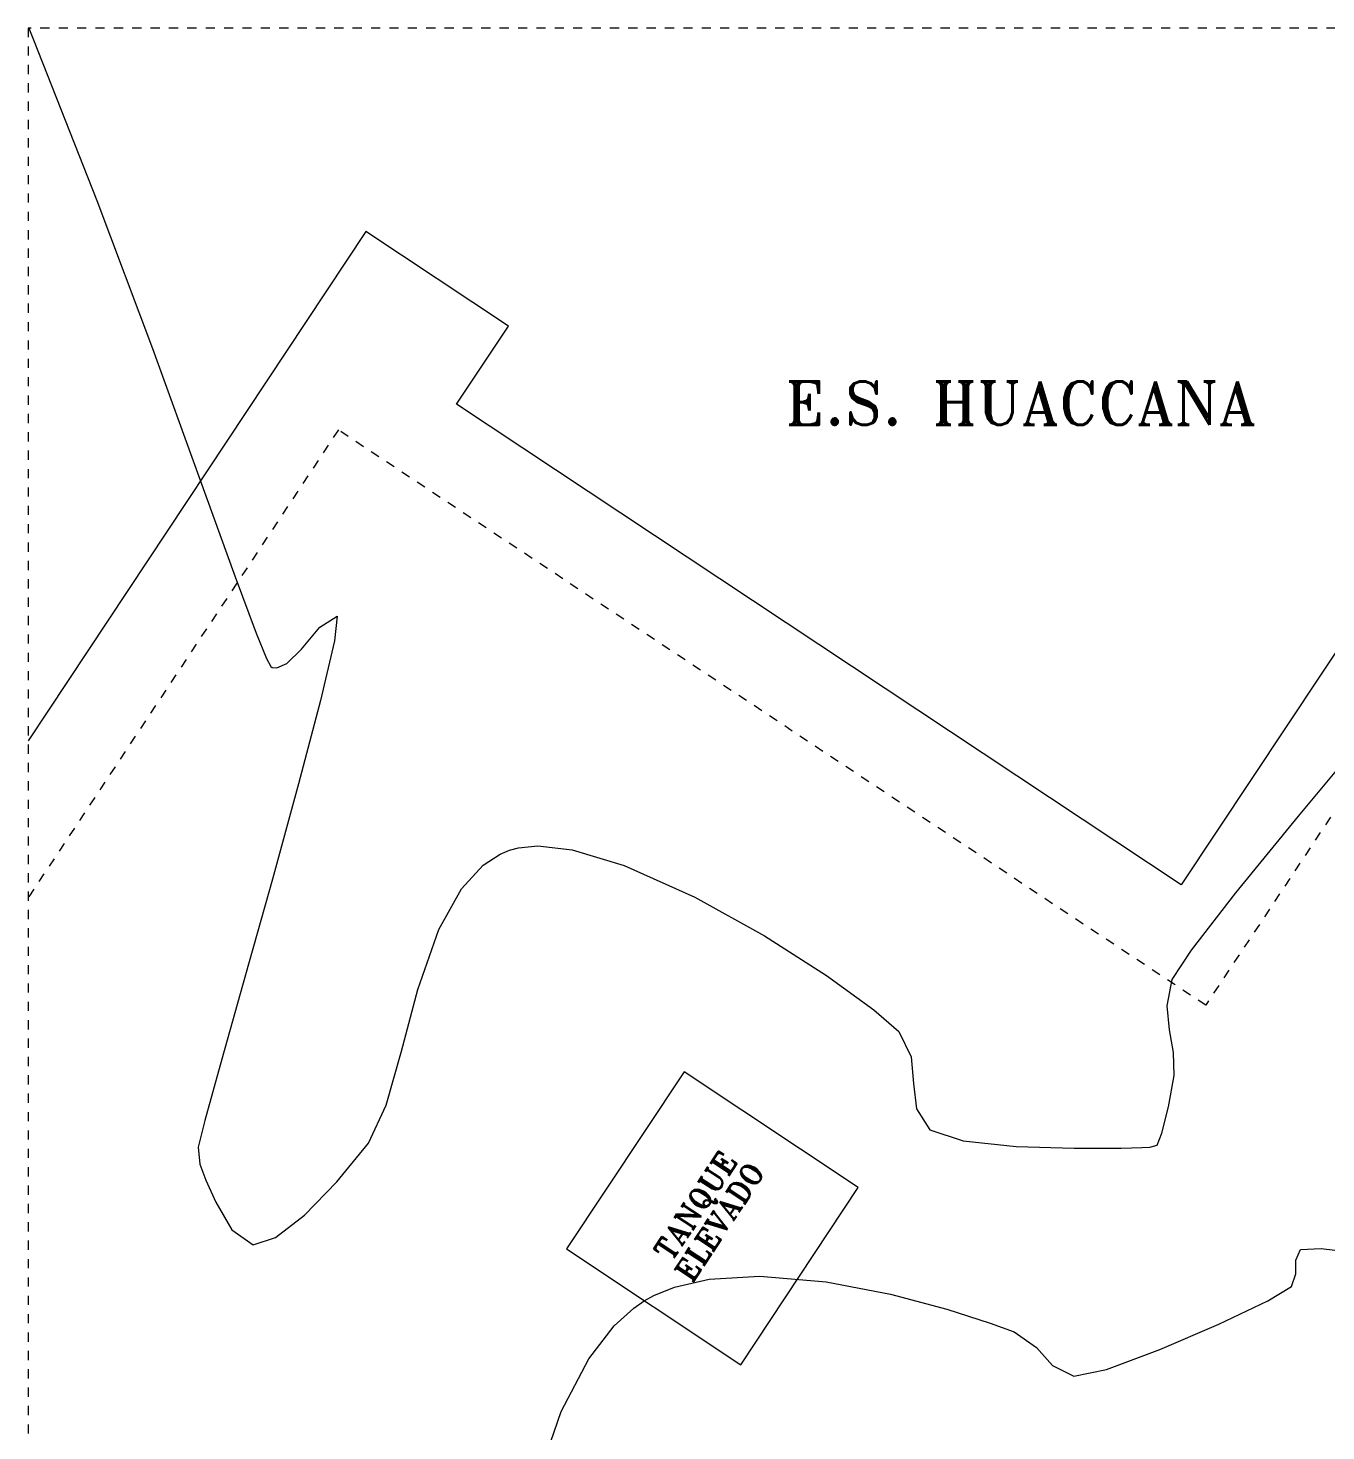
# Model space of a CAD drawing. Header units: metres. Extents: x 48 to 635, y -15 to 39.
# Drawn here: x 200.57 to 215.52, y 22.59 to 38.75 of the extents above; entities that cross this region are included whole.
import ezdxf

# ---------------------------------------------------------------- set-up
doc = ezdxf.new("R2010")
doc.units = ezdxf.units.M
doc.header["$MEASUREMENT"] = 0
doc.linetypes.add('Dashed', pattern=[0.211667, 0.105833, -0.105833])
doc.layers.add('Interior - Furniture', color=7, linetype='Continuous')
doc.styles.add('GENERATED_STYLE_2', font='romant.shx')

msp = doc.modelspace()

# ---------------------------------------------------------------- linework, layer by layer
at = {"layer": 'Interior - Furniture', "color": 8, "linetype": 'Dashed', "lineweight": 13}
for p, q in [((238.069, 38.751), (200.569, 38.751)), ((200.569, 38.751), (200.569, 3.751))]:
    msp.add_line(p, q, dxfattribs=at)
at = {"layer": 'Interior - Furniture', "color": 7, "linetype": 'Continuous', "lineweight": 13}
for p, q in [((200.577, 38.751), (200.633, 38.617)), ((200.633, 38.617), (201.361, 36.765)), ((201.361, 36.765), (202.001, 35.061)), ((202.001, 35.061), (202.537, 33.586)), ((202.537, 33.586), (202.956, 32.427)), ((202.956, 32.427), (203.197, 31.781)), ((203.718, 31.594), (203.931, 31.85)), ((203.931, 31.85), (204.128, 31.975)), ((204.128, 31.975), (204.1, 31.692)), ((203.197, 31.781), (203.317, 31.489)), ((204.1, 31.692), (203.938, 31.004)), ((203.548, 31.432), (203.718, 31.594)), ((203.317, 31.489), (203.367, 31.397)), ((203.367, 31.397), (203.382, 31.383)), ((203.382, 31.383), (203.436, 31.382)), ((203.436, 31.382), (203.548, 31.432)), ((203.938, 31.004), (203.685, 30.043)), ((215.205, 29.672), (216.048, 30.687)), ((203.685, 30.043), (203.383, 28.944)), ((214.485, 28.788), (215.205, 29.672)), ((206.008, 29.234), (206.116, 29.28)), ((206.116, 29.28), (206.217, 29.308)), ((206.217, 29.308), (206.443, 29.33)), ((206.443, 29.33), (206.837, 29.284)), ((206.837, 29.284), (207.438, 29.104)), ((205.563, 28.835), (205.812, 29.105)), ((205.812, 29.105), (206.008, 29.234)), ((207.438, 29.104), (208.25, 28.74)), ((203.383, 28.944), (203.073, 27.842)), ((205.302, 28.364), (205.563, 28.835)), ((213.971, 28.128), (214.485, 28.788)), ((208.25, 28.74), (209.054, 28.291)), ((205.059, 27.673), (205.302, 28.364)), ((209.054, 28.291), (209.768, 27.834)), ((213.748, 27.791), (213.971, 28.128)), ((203.073, 27.842), (202.8, 26.871)), ((209.768, 27.834), (210.311, 27.442)), ((204.87, 26.964), (205.059, 27.673)), ((213.693, 27.486), (213.748, 27.791)), ((213.718, 27.211), (213.693, 27.486)), ((210.311, 27.442), (210.601, 27.191)), ((210.601, 27.191), (210.744, 26.899)), ((213.764, 26.949), (213.718, 27.211)), ((202.8, 26.871), (202.605, 26.164)), ((204.694, 26.34), (204.87, 26.964)), ((210.744, 26.899), (210.771, 26.59)), ((213.773, 26.685), (213.764, 26.949)), ((213.709, 26.321), (213.773, 26.685)), ((210.771, 26.59), (210.803, 26.298)), ((204.489, 25.904), (204.694, 26.34)), ((210.803, 26.298), (210.959, 26.057)), ((213.629, 26.02), (213.709, 26.321)), ((202.605, 26.164), (202.53, 25.857)), ((210.959, 26.057), (211.34, 25.93)), ((204.124, 25.458), (204.489, 25.904)), ((211.34, 25.93), (211.954, 25.866)), ((211.954, 25.866), (212.621, 25.845)), ((213.493, 25.859), (213.575, 25.881)), ((213.575, 25.881), (213.629, 26.02)), ((202.53, 25.857), (202.547, 25.663)), ((212.621, 25.845), (213.163, 25.847)), ((213.163, 25.847), (213.4, 25.853)), ((213.4, 25.853), (213.493, 25.859)), ((202.547, 25.663), (202.618, 25.479)), ((202.618, 25.479), (202.73, 25.224)), ((203.755, 25.076), (204.124, 25.458)), ((202.73, 25.224), (202.916, 24.905)), ((203.421, 24.816), (203.755, 25.076)), ((202.916, 24.905), (203.163, 24.732)), ((203.163, 24.732), (203.421, 24.816))]:
    msp.add_line(p, q, dxfattribs=at)
at = {"layer": 'Interior - Furniture', "color": 7, "linetype": 'Dashed', "lineweight": 13}
for p, q in [((220.487, 37.068), (214.136, 27.493)), ((204.144, 34.121), (200.569, 28.73)), ((214.136, 27.493), (204.144, 34.121))]:
    msp.add_line(p, q, dxfattribs=at)
at = {"layer": 'Interior - Furniture', "color": 8, "linetype": 'Continuous', "lineweight": 13}
for p, q in [((219.101, 36.788), (213.855, 28.879)), ((204.461, 36.407), (200.569, 30.539)), ((206.102, 35.318), (204.461, 36.407)), ((205.505, 34.418), (206.102, 35.318)), ((213.855, 28.879), (205.505, 34.418)), ((208.126, 26.726), (206.772, 24.685)), ((210.134, 25.394), (208.126, 26.726)), ((208.78, 23.352), (210.134, 25.394)), ((206.772, 24.685), (208.78, 23.352)), ((215.174, 24.557), (215.23, 24.679)), ((215.23, 24.679), (215.466, 24.692)), ((215.466, 24.692), (215.878, 24.639)), ((215.175, 24.4), (215.174, 24.557)), ((207.778, 24.148), (208.018, 24.246)), ((208.018, 24.246), (208.417, 24.338)), ((208.417, 24.338), (208.999, 24.372)), ((208.999, 24.372), (209.762, 24.308)), ((209.762, 24.308), (210.503, 24.165)), ((214.851, 24.088), (215.124, 24.251)), ((215.124, 24.251), (215.175, 24.4)), ((207.546, 24.003), (207.668, 24.086)), ((207.668, 24.086), (207.778, 24.148)), ((210.503, 24.165), (211.155, 23.991)), ((214.287, 23.818), (214.851, 24.088)), ((207.321, 23.8), (207.546, 24.003)), ((211.155, 23.991), (211.653, 23.831)), ((207.028, 23.42), (207.321, 23.8)), ((211.653, 23.831), (211.931, 23.73)), ((213.609, 23.526), (214.287, 23.818)), ((211.931, 23.73), (212.188, 23.549)), ((212.188, 23.549), (212.37, 23.341)), ((212.994, 23.298), (213.609, 23.526)), ((206.712, 22.814), (207.028, 23.42)), ((212.37, 23.341), (212.618, 23.219)), ((212.618, 23.219), (212.994, 23.298)), ((206.425, 21.989), (206.712, 22.814))]:
    msp.add_line(p, q, dxfattribs=at)

# ---------------------------------------------------------------- texts
at = {"layer": 'Interior - Furniture', "color": 8, "lineweight": 13, "insert": (209.294, 34.43), "char_height": 0.5, "attachment_point": 4, "style": 'GENERATED_STYLE_2'}
msp.add_mtext('\\A1;{\\pql;\\Fromant.shx;E.S. HUACCANA}', dxfattribs=at)
at = {"layer": 'Interior - Furniture', "color": 8, "lineweight": 13, "insert": (208.397, 25.09), "char_height": 0.25, "width": 2.0108, "attachment_point": 5, "rotation": 56.4431, "line_spacing_factor": 0.800641, "style": 'GENERATED_STYLE_2'}
msp.add_mtext('\\A1;{\\pqc;\\Fromant.shx;TANQUE ELEVADO}', dxfattribs=at)

doc.saveas('drawing.dxf')
